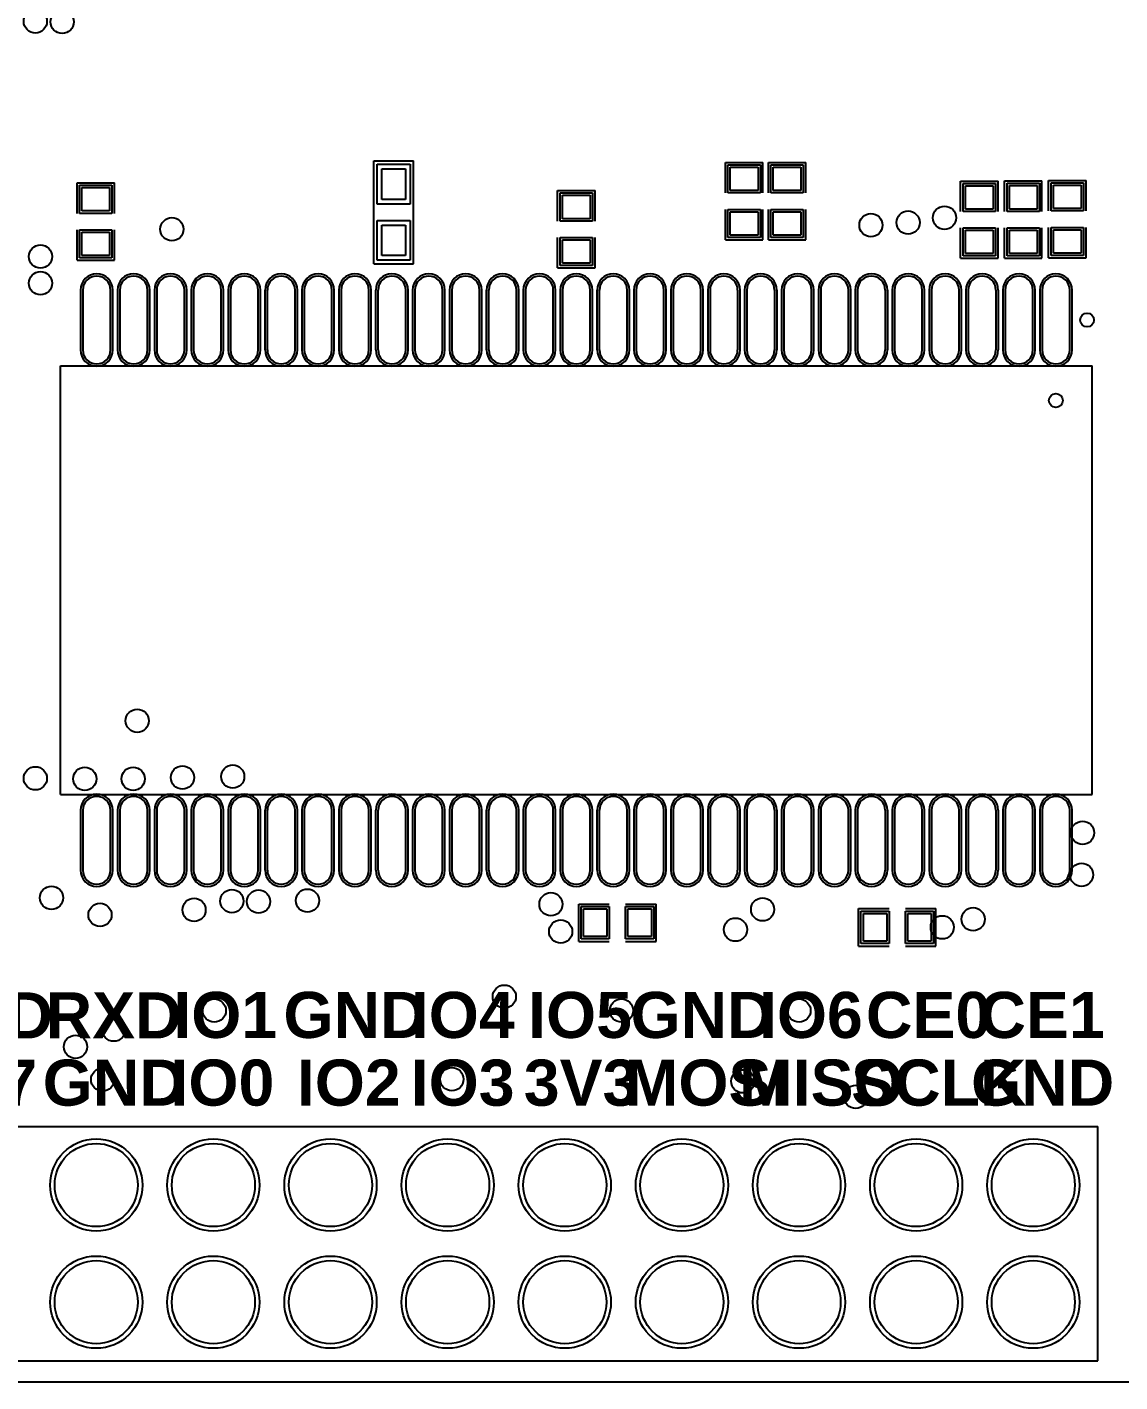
# Model space of a CAD drawing. Header units: inches. Extents: x 0 to 2.56, y 0 to 2.63.
# Drawn here: x 0.859 to 1.792, y 0 to 1.157 of the extents above; entities that cross this region are included whole.
import ezdxf

# ---------------------------------------------------------------- set-up
doc = ezdxf.new("R2010")
doc.units = ezdxf.units.IN
doc.header["$MEASUREMENT"] = 0
for name, color, linetype in [('Keep-Out Layer', 6, 'Continuous'), ('Mechanical 1', 6, 'Continuous'), ('Multi-Layer', 9, 'Continuous'), ('Top Overlay', 2, 'Continuous'), ('Top Paste', 8, 'Continuous'), ('Top Solder', 216, 'Continuous')]:
    doc.layers.add(name, color=color, linetype=linetype)
doc.styles.add('Arial_Bold', font='', dxfattribs={"height": 0.2})
doc.styles.get('Arial_Bold').set_extended_font_data('Arial', bold=True)

msp = doc.modelspace()

# ---------------------------------------------------------------- linework, layer by layer
at = {"layer": 'Keep-Out Layer'}
msp.add_line((0.0787, 0), (2.4803, 0), dxfattribs=at)
at = {"layer": 'Mechanical 1'}
msp.add_line((0.0787, 0), (2.4803, 0), dxfattribs=at)
at = {"layer": 'Multi-Layer'}
for centre in [(0.9181, 0.1681), (1.0181, 0.1681), (1.1181, 0.1681), (1.2181, 0.1681), (1.3181, 0.1681), (1.4181, 0.1681), (1.5181, 0.1681), (1.6181, 0.1681), (1.7181, 0.1681), (0.9181, 0.0681), (1.0181, 0.0681), (1.1181, 0.0681), (1.2181, 0.0681), (1.3181, 0.0681), (1.4181, 0.0681), (1.5181, 0.0681), (1.6181, 0.0681), (1.7181, 0.0681)]:
    msp.add_circle(centre, 0.0355, dxfattribs=at)
at = {"layer": 'Top Overlay'}
for p, q in [((1.155, 0.9548), (1.155, 1.0428)), ((1.155, 1.0428), (1.189, 1.0428)), ((1.189, 0.9548), (1.189, 1.0428)), ((1.4553, 1.0413), (1.4873, 1.0413)), ((1.4553, 1.0153), (1.4553, 1.0413)), ((1.4873, 1.0153), (1.4873, 1.0413)), ((1.4919, 1.0413), (1.5239, 1.0413)), ((1.4919, 1.0153), (1.4919, 1.0413)), ((1.5239, 1.0153), (1.5239, 1.0413)), ((0.9017, 1.0239), (0.9337, 1.0239)), ((0.9017, 0.9979), (0.9017, 1.0239)), ((0.9337, 0.9979), (0.9337, 1.0239)), ((1.656, 1.0255), (1.688, 1.0255)), ((1.656, 0.9995), (1.656, 1.0255)), ((1.688, 0.9995), (1.688, 1.0255)), ((1.6935, 1.0256), (1.7255, 1.0256)), ((1.6935, 0.9996), (1.6935, 1.0256)), ((1.7255, 0.9996), (1.7255, 1.0256)), ((1.7312, 1.0259), (1.7632, 1.0259)), ((1.7312, 0.9999), (1.7312, 1.0259)), ((1.7632, 0.9999), (1.7632, 1.0259)), ((1.312, 1.0173), (1.344, 1.0173)), ((1.312, 0.9913), (1.312, 1.0173)), ((1.344, 0.9913), (1.344, 1.0173)), ((1.4553, 0.9753), (1.4553, 1.0013)), ((1.4873, 0.9753), (1.4873, 1.0013)), ((1.4919, 0.9753), (1.4919, 1.0013)), ((1.5239, 0.9753), (1.5239, 1.0013)), ((0.9017, 0.9579), (0.9017, 0.9839)), ((0.9337, 0.9579), (0.9337, 0.9839)), ((1.656, 0.9595), (1.656, 0.9855)), ((1.688, 0.9595), (1.688, 0.9855)), ((1.6935, 0.9596), (1.6935, 0.9856)), ((1.7255, 0.9596), (1.7255, 0.9856)), ((1.7312, 0.9599), (1.7312, 0.9859)), ((1.7632, 0.9599), (1.7632, 0.9859)), ((1.312, 0.9513), (1.312, 0.9773)), ((1.344, 0.9513), (1.344, 0.9773)), ((1.4553, 0.9753), (1.4873, 0.9753)), ((1.4919, 0.9753), (1.5239, 0.9753)), ((0.9017, 0.9579), (0.9337, 0.9579)), ((1.155, 0.9548), (1.189, 0.9548)), ((1.312, 0.9513), (1.344, 0.9513)), ((1.656, 0.9595), (1.688, 0.9595)), ((1.6935, 0.9596), (1.7255, 0.9596)), ((1.7312, 0.9599), (1.7632, 0.9599)), ((0.8876, 0.5015), (0.8876, 0.8678)), ((0.8876, 0.8678), (1.7684, 0.8678)), ((1.7684, 0.5015), (1.7684, 0.8678)), ((0.8876, 0.5015), (1.7684, 0.5015)), ((1.33, 0.3761), (1.33, 0.4081)), ((1.33, 0.4081), (1.356, 0.4081)), ((1.37, 0.4081), (1.396, 0.4081)), ((1.396, 0.3761), (1.396, 0.4081)), ((1.569, 0.3722), (1.569, 0.4042)), ((1.569, 0.4042), (1.595, 0.4042)), ((1.609, 0.4042), (1.635, 0.4042)), ((1.635, 0.3722), (1.635, 0.4042)), ((1.33, 0.3761), (1.356, 0.3761)), ((1.37, 0.3761), (1.396, 0.3761)), ((1.569, 0.3722), (1.595, 0.3722)), ((1.609, 0.3722), (1.635, 0.3722)), ((0.4631, 0.2181), (1.7731, 0.2181)), ((1.7731, 0.0181), (1.7731, 0.2181)), ((0.4631, 0.0181), (1.7731, 0.0181))]:
    msp.add_line(p, q, dxfattribs=at)
for centre in [(1.764, 0.9068), (1.7374, 0.8381)]:
    msp.add_circle(centre, 0.00591, dxfattribs=at)
at = {"layer": 'Top Paste'}
for p, q in [((1.162, 1.0098), (1.162, 1.0358)), ((1.162, 1.0358), (1.182, 1.0358)), ((1.182, 1.0358), (1.182, 1.0098)), ((1.4594, 1.0173), (1.4594, 1.0373)), ((1.4594, 1.0373), (1.4831, 1.0373)), ((1.4831, 1.0373), (1.4831, 1.0173)), ((1.4961, 1.0173), (1.4961, 1.0373)), ((1.4961, 1.0373), (1.5197, 1.0373)), ((1.5197, 1.0373), (1.5197, 1.0173)), ((0.9059, 0.9999), (0.9059, 1.0199)), ((0.9059, 1.0199), (0.9295, 1.0199)), ((0.9295, 1.0199), (0.9295, 0.9999)), ((1.6602, 1.0015), (1.6602, 1.0215)), ((1.6602, 1.0215), (1.6839, 1.0215)), ((1.6839, 1.0215), (1.6839, 1.0015)), ((1.6977, 1.0016), (1.6977, 1.0216)), ((1.6977, 1.0216), (1.7213, 1.0216)), ((1.7213, 1.0216), (1.7213, 1.0016)), ((1.7354, 1.0019), (1.7354, 1.0219)), ((1.7354, 1.0219), (1.7591, 1.0219)), ((1.7591, 1.0219), (1.7591, 1.0019)), ((1.182, 1.0098), (1.162, 1.0098)), ((1.3161, 0.9933), (1.3161, 1.0133)), ((1.3161, 1.0133), (1.3398, 1.0133)), ((1.3398, 1.0133), (1.3398, 0.9933)), ((1.4831, 1.0173), (1.4594, 1.0173)), ((1.5197, 1.0173), (1.4961, 1.0173)), ((0.9295, 0.9999), (0.9059, 0.9999)), ((1.4594, 0.9793), (1.4594, 0.9993)), ((1.4594, 0.9993), (1.4831, 0.9993)), ((1.4831, 0.9993), (1.4831, 0.9793)), ((1.4961, 0.9793), (1.4961, 0.9993)), ((1.4961, 0.9993), (1.5197, 0.9993)), ((1.5197, 0.9993), (1.5197, 0.9793)), ((1.6839, 1.0015), (1.6602, 1.0015)), ((1.7213, 1.0016), (1.6977, 1.0016)), ((1.7591, 1.0019), (1.7354, 1.0019)), ((1.162, 0.9618), (1.162, 0.9878)), ((1.162, 0.9878), (1.182, 0.9878)), ((1.182, 0.9878), (1.182, 0.9618)), ((1.3398, 0.9933), (1.3161, 0.9933)), ((1.6602, 0.9635), (1.6602, 0.9835)), ((1.6602, 0.9835), (1.6839, 0.9835)), ((1.6839, 0.9835), (1.6839, 0.9635)), ((1.6977, 0.9636), (1.6977, 0.9836)), ((1.6977, 0.9836), (1.7213, 0.9836)), ((1.7213, 0.9836), (1.7213, 0.9636)), ((1.7354, 0.9639), (1.7354, 0.9839)), ((1.7354, 0.9839), (1.7591, 0.9839)), ((1.7591, 0.9839), (1.7591, 0.9639)), ((0.9059, 0.9619), (0.9059, 0.9819)), ((0.9059, 0.9819), (0.9295, 0.9819)), ((0.9295, 0.9819), (0.9295, 0.9619)), ((1.3161, 0.9553), (1.3161, 0.9753)), ((1.3161, 0.9753), (1.3398, 0.9753)), ((1.3398, 0.9753), (1.3398, 0.9553)), ((1.4831, 0.9793), (1.4594, 0.9793)), ((1.5197, 0.9793), (1.4961, 0.9793)), ((0.9295, 0.9619), (0.9059, 0.9619)), ((1.182, 0.9618), (1.162, 0.9618)), ((1.6839, 0.9635), (1.6602, 0.9635)), ((1.7213, 0.9636), (1.6977, 0.9636)), ((1.7591, 0.9639), (1.7354, 0.9639)), ((1.3398, 0.9553), (1.3161, 0.9553)), ((0.9067, 0.9324), (0.9067, 0.8812)), ((0.9303, 0.8812), (0.9303, 0.9324)), ((0.9382, 0.9324), (0.9382, 0.8812)), ((0.9618, 0.8812), (0.9618, 0.9324)), ((0.9697, 0.9324), (0.9697, 0.8812)), ((0.9933, 0.8812), (0.9933, 0.9324)), ((1.0012, 0.9324), (1.0012, 0.8812)), ((1.0248, 0.8812), (1.0248, 0.9324)), ((1.0326, 0.9324), (1.0326, 0.8812)), ((1.0563, 0.8812), (1.0563, 0.9324)), ((1.0641, 0.9324), (1.0641, 0.8812)), ((1.0878, 0.8812), (1.0878, 0.9324)), ((1.0956, 0.9324), (1.0956, 0.8812)), ((1.1193, 0.8812), (1.1193, 0.9324)), ((1.1271, 0.9324), (1.1271, 0.8812)), ((1.1508, 0.8812), (1.1508, 0.9324)), ((1.1586, 0.9324), (1.1586, 0.8812)), ((1.1823, 0.8812), (1.1823, 0.9324)), ((1.1901, 0.9324), (1.1901, 0.8812)), ((1.2138, 0.8812), (1.2138, 0.9324)), ((1.2216, 0.9324), (1.2216, 0.8812)), ((1.2453, 0.8812), (1.2453, 0.9324)), ((1.2531, 0.9324), (1.2531, 0.8812)), ((1.2768, 0.8812), (1.2768, 0.9324)), ((1.2846, 0.9324), (1.2846, 0.8812)), ((1.3083, 0.8812), (1.3083, 0.9324)), ((1.3161, 0.9324), (1.3161, 0.8812)), ((1.3398, 0.8812), (1.3398, 0.9324)), ((1.3476, 0.9324), (1.3476, 0.8812)), ((1.3713, 0.8812), (1.3713, 0.9324)), ((1.3791, 0.9324), (1.3791, 0.8812)), ((1.4028, 0.8812), (1.4028, 0.9324)), ((1.4106, 0.9324), (1.4106, 0.8812)), ((1.4343, 0.8812), (1.4343, 0.9324)), ((1.4421, 0.9324), (1.4421, 0.8812)), ((1.4658, 0.8812), (1.4658, 0.9324)), ((1.4736, 0.9324), (1.4736, 0.8812)), ((1.4973, 0.8812), (1.4973, 0.9324)), ((1.5051, 0.9324), (1.5051, 0.8812)), ((1.5288, 0.8812), (1.5288, 0.9324)), ((1.5366, 0.9324), (1.5366, 0.8812)), ((1.5603, 0.8812), (1.5603, 0.9324)), ((1.5681, 0.9324), (1.5681, 0.8812)), ((1.5918, 0.8812), (1.5918, 0.9324)), ((1.5996, 0.9324), (1.5996, 0.8812)), ((1.6233, 0.8812), (1.6233, 0.9324)), ((1.6311, 0.9324), (1.6311, 0.8812)), ((1.6548, 0.8812), (1.6548, 0.9324)), ((1.6626, 0.9324), (1.6626, 0.8812)), ((1.6863, 0.8812), (1.6863, 0.9324)), ((1.6941, 0.9324), (1.6941, 0.8812)), ((1.7177, 0.8812), (1.7177, 0.9324)), ((1.7256, 0.9324), (1.7256, 0.8812)), ((1.7492, 0.8812), (1.7492, 0.9324)), ((0.9067, 0.4881), (0.9067, 0.4369)), ((0.9303, 0.4369), (0.9303, 0.4881)), ((0.9382, 0.4881), (0.9382, 0.4369)), ((0.9618, 0.4369), (0.9618, 0.4881)), ((0.9697, 0.4881), (0.9697, 0.4369)), ((0.9933, 0.4369), (0.9933, 0.4881)), ((1.0012, 0.4881), (1.0012, 0.4369)), ((1.0248, 0.4369), (1.0248, 0.4881)), ((1.0326, 0.4881), (1.0326, 0.4369)), ((1.0563, 0.4369), (1.0563, 0.4881)), ((1.0641, 0.4881), (1.0641, 0.4369)), ((1.0878, 0.4369), (1.0878, 0.4881)), ((1.0956, 0.4881), (1.0956, 0.4369)), ((1.1193, 0.4369), (1.1193, 0.4881)), ((1.1271, 0.4881), (1.1271, 0.4369)), ((1.1508, 0.4369), (1.1508, 0.4881)), ((1.1586, 0.4881), (1.1586, 0.4369)), ((1.1823, 0.4369), (1.1823, 0.4881)), ((1.1901, 0.4881), (1.1901, 0.4369)), ((1.2138, 0.4369), (1.2138, 0.4881)), ((1.2216, 0.4881), (1.2216, 0.4369)), ((1.2453, 0.4369), (1.2453, 0.4881)), ((1.2531, 0.4881), (1.2531, 0.4369)), ((1.2768, 0.4369), (1.2768, 0.4881)), ((1.2846, 0.4881), (1.2846, 0.4369)), ((1.3083, 0.4369), (1.3083, 0.4881)), ((1.3161, 0.4881), (1.3161, 0.4369)), ((1.3398, 0.4369), (1.3398, 0.4881)), ((1.3476, 0.4881), (1.3476, 0.4369)), ((1.3713, 0.4369), (1.3713, 0.4881)), ((1.3791, 0.4881), (1.3791, 0.4369)), ((1.4028, 0.4369), (1.4028, 0.4881)), ((1.4106, 0.4881), (1.4106, 0.4369)), ((1.4343, 0.4369), (1.4343, 0.4881)), ((1.4421, 0.4881), (1.4421, 0.4369)), ((1.4658, 0.4369), (1.4658, 0.4881)), ((1.4736, 0.4881), (1.4736, 0.4369)), ((1.4973, 0.4369), (1.4973, 0.4881)), ((1.5051, 0.4881), (1.5051, 0.4369)), ((1.5288, 0.4369), (1.5288, 0.4881)), ((1.5366, 0.4881), (1.5366, 0.4369)), ((1.5603, 0.4369), (1.5603, 0.4881)), ((1.5681, 0.4881), (1.5681, 0.4369)), ((1.5918, 0.4369), (1.5918, 0.4881)), ((1.5996, 0.4881), (1.5996, 0.4369)), ((1.6233, 0.4369), (1.6233, 0.4881)), ((1.6311, 0.4881), (1.6311, 0.4369)), ((1.6548, 0.4369), (1.6548, 0.4881)), ((1.6626, 0.4881), (1.6626, 0.4369)), ((1.6863, 0.4369), (1.6863, 0.4881)), ((1.6941, 0.4881), (1.6941, 0.4369)), ((1.7177, 0.4369), (1.7177, 0.4881)), ((1.7256, 0.4881), (1.7256, 0.4369)), ((1.7492, 0.4369), (1.7492, 0.4881)), ((1.334, 0.3803), (1.334, 0.4039)), ((1.334, 0.4039), (1.354, 0.4039)), ((1.354, 0.4039), (1.354, 0.3803)), ((1.372, 0.3803), (1.372, 0.4039)), ((1.372, 0.4039), (1.392, 0.4039)), ((1.392, 0.4039), (1.392, 0.3803)), ((1.573, 0.4), (1.593, 0.4)), ((1.573, 0.3764), (1.573, 0.4)), ((1.593, 0.4), (1.593, 0.3764)), ((1.611, 0.4), (1.631, 0.4)), ((1.611, 0.3764), (1.611, 0.4)), ((1.631, 0.4), (1.631, 0.3764)), ((1.354, 0.3803), (1.334, 0.3803)), ((1.392, 0.3803), (1.372, 0.3803)), ((1.593, 0.3764), (1.573, 0.3764)), ((1.631, 0.3764), (1.611, 0.3764))]:
    msp.add_line(p, q, dxfattribs=at)
for centre, start, end in [((0.9185, 0.9324), 0, 180), ((0.95, 0.9324), 0, 180), ((0.9815, 0.9324), 0, 180), ((1.013, 0.9324), 0, 180), ((1.0445, 0.9324), 0, 180), ((1.076, 0.9324), 0, 180), ((1.1075, 0.9324), 0, 180), ((1.139, 0.9324), 0, 180), ((1.1705, 0.9324), 0, 180), ((1.202, 0.9324), 0, 180), ((1.2335, 0.9324), 0, 180), ((1.265, 0.9324), 0, 180), ((1.2965, 0.9324), 0, 180), ((1.328, 0.9324), 0, 180), ((1.3595, 0.9324), 0, 180), ((1.3909, 0.9324), 0, 180), ((1.4224, 0.9324), 0, 180), ((1.4539, 0.9324), 0, 180), ((1.4854, 0.9324), 0, 180), ((1.5169, 0.9324), 0, 180), ((1.5484, 0.9324), 0, 180), ((1.5799, 0.9324), 0, 180), ((1.6114, 0.9324), 0, 180), ((1.6429, 0.9324), 0, 180), ((1.6744, 0.9324), 0, 180), ((1.7059, 0.9324), 0, 180), ((1.7374, 0.9324), 0, 180), ((0.9185, 0.8812), 180, 0), ((0.95, 0.8812), 180, 0), ((0.9815, 0.8812), 180, 0), ((1.013, 0.8812), 180, 0), ((1.0445, 0.8812), 180, 0), ((1.076, 0.8812), 180, 0), ((1.1075, 0.8812), 180, 0), ((1.139, 0.8812), 180, 0), ((1.1705, 0.8812), 180, 0), ((1.202, 0.8812), 180, 0), ((1.2335, 0.8812), 180, 0), ((1.265, 0.8812), 180, 0), ((1.2965, 0.8812), 180, 0), ((1.328, 0.8812), 180, 0), ((1.3595, 0.8812), 180, 0), ((1.3909, 0.8812), 180, 0), ((1.4224, 0.8812), 180, 0), ((1.4539, 0.8812), 180, 0), ((1.4854, 0.8812), 180, 0), ((1.5169, 0.8812), 180, 0), ((1.5484, 0.8812), 180, 0), ((1.5799, 0.8812), 180, 0), ((1.6114, 0.8812), 180, 0), ((1.6429, 0.8812), 180, 0), ((1.6744, 0.8812), 180, 0), ((1.7059, 0.8812), 180, 0), ((1.7374, 0.8812), 180, 0), ((0.9185, 0.4881), 0, 180), ((0.95, 0.4881), 0, 180), ((0.9815, 0.4881), 0, 180), ((1.013, 0.4881), 0, 180), ((1.0445, 0.4881), 0, 180), ((1.076, 0.4881), 0, 180), ((1.1075, 0.4881), 0, 180), ((1.139, 0.4881), 0, 180), ((1.1705, 0.4881), 0, 180), ((1.202, 0.4881), 0, 180), ((1.2335, 0.4881), 0, 180), ((1.265, 0.4881), 0, 180), ((1.2965, 0.4881), 0, 180), ((1.328, 0.4881), 0, 180), ((1.3595, 0.4881), 0, 180), ((1.3909, 0.4881), 0, 180), ((1.4224, 0.4881), 0, 180), ((1.4539, 0.4881), 0, 180), ((1.4854, 0.4881), 0, 180), ((1.5169, 0.4881), 0, 180), ((1.5484, 0.4881), 0, 180), ((1.5799, 0.4881), 0, 180), ((1.6114, 0.4881), 0, 180), ((1.6429, 0.4881), 0, 180), ((1.6744, 0.4881), 0, 180), ((1.7059, 0.4881), 0, 180), ((1.7374, 0.4881), 0, 180), ((0.9185, 0.4369), 180, 0), ((0.95, 0.4369), 180, 0), ((0.9815, 0.4369), 180, 0), ((1.013, 0.4369), 180, 0), ((1.0445, 0.4369), 180, 0), ((1.076, 0.4369), 180, 0), ((1.1075, 0.4369), 180, 0), ((1.139, 0.4369), 180, 0), ((1.1705, 0.4369), 180, 0), ((1.202, 0.4369), 180, 0), ((1.2335, 0.4369), 180, 0), ((1.265, 0.4369), 180, 0), ((1.2965, 0.4369), 180, 0), ((1.328, 0.4369), 180, 0), ((1.3595, 0.4369), 180, 0), ((1.3909, 0.4369), 180, 0), ((1.4224, 0.4369), 180, 0), ((1.4539, 0.4369), 180, 0), ((1.4854, 0.4369), 180, 0), ((1.5169, 0.4369), 180, 0), ((1.5484, 0.4369), 180, 0), ((1.5799, 0.4369), 180, 0), ((1.6114, 0.4369), 180, 0), ((1.6429, 0.4369), 180, 0), ((1.6744, 0.4369), 180, 0), ((1.7059, 0.4369), 180, 0), ((1.7374, 0.4369), 180, 0)]:
    msp.add_arc(centre, 0.0118, start, end, dxfattribs=at)
at = {"layer": 'Top Solder'}
for p, q in [((1.158, 1.0058), (1.158, 1.0398)), ((1.158, 1.0398), (1.186, 1.0398)), ((1.186, 1.0398), (1.186, 1.0058)), ((1.4574, 1.0153), (1.4574, 1.0393)), ((1.4574, 1.0393), (1.4851, 1.0393)), ((1.4851, 1.0393), (1.4851, 1.0153)), ((1.4941, 1.0153), (1.4941, 1.0393)), ((1.4941, 1.0393), (1.5217, 1.0393)), ((1.5217, 1.0393), (1.5217, 1.0153)), ((0.9039, 0.9979), (0.9039, 1.0219)), ((0.9039, 1.0219), (0.9315, 1.0219)), ((0.9315, 1.0219), (0.9315, 0.9979)), ((1.6582, 0.9995), (1.6582, 1.0235)), ((1.6582, 1.0235), (1.6859, 1.0235)), ((1.6859, 1.0235), (1.6859, 0.9995)), ((1.6957, 0.9996), (1.6957, 1.0236)), ((1.6957, 1.0236), (1.7233, 1.0236)), ((1.7233, 1.0236), (1.7233, 0.9996)), ((1.7334, 0.9999), (1.7334, 1.0239)), ((1.7334, 1.0239), (1.7611, 1.0239)), ((1.7611, 1.0239), (1.7611, 0.9999)), ((1.3141, 0.9913), (1.3141, 1.0153)), ((1.3141, 1.0153), (1.3418, 1.0153)), ((1.3418, 1.0153), (1.3418, 0.9913)), ((1.4851, 1.0153), (1.4574, 1.0153)), ((1.5217, 1.0153), (1.4941, 1.0153)), ((0.9315, 0.9979), (0.9039, 0.9979)), ((1.186, 1.0058), (1.158, 1.0058)), ((1.4574, 0.9773), (1.4574, 1.0013)), ((1.4574, 1.0013), (1.4851, 1.0013)), ((1.4851, 1.0013), (1.4851, 0.9773)), ((1.4941, 0.9773), (1.4941, 1.0013)), ((1.4941, 1.0013), (1.5217, 1.0013)), ((1.5217, 1.0013), (1.5217, 0.9773)), ((1.6859, 0.9995), (1.6582, 0.9995)), ((1.7233, 0.9996), (1.6957, 0.9996)), ((1.7611, 0.9999), (1.7334, 0.9999)), ((0.9039, 0.9599), (0.9039, 0.9839)), ((0.9039, 0.9839), (0.9315, 0.9839)), ((0.9315, 0.9839), (0.9315, 0.9599)), ((1.158, 0.9578), (1.158, 0.9918)), ((1.158, 0.9918), (1.186, 0.9918)), ((1.186, 0.9918), (1.186, 0.9578)), ((1.3418, 0.9913), (1.3141, 0.9913)), ((1.6582, 0.9615), (1.6582, 0.9855)), ((1.6582, 0.9855), (1.6859, 0.9855)), ((1.6859, 0.9855), (1.6859, 0.9615)), ((1.6957, 0.9616), (1.6957, 0.9856)), ((1.6957, 0.9856), (1.7233, 0.9856)), ((1.7233, 0.9856), (1.7233, 0.9616)), ((1.7334, 0.9619), (1.7334, 0.9859)), ((1.7334, 0.9859), (1.7611, 0.9859)), ((1.7611, 0.9859), (1.7611, 0.9619)), ((1.3141, 0.9533), (1.3141, 0.9773)), ((1.3141, 0.9773), (1.3418, 0.9773)), ((1.3418, 0.9773), (1.3418, 0.9533)), ((1.4851, 0.9773), (1.4574, 0.9773)), ((1.5217, 0.9773), (1.4941, 0.9773)), ((1.6859, 0.9615), (1.6582, 0.9615)), ((1.7233, 0.9616), (1.6957, 0.9616)), ((1.7611, 0.9619), (1.7334, 0.9619)), ((0.9315, 0.9599), (0.9039, 0.9599)), ((1.186, 0.9578), (1.158, 0.9578)), ((1.3418, 0.9533), (1.3141, 0.9533)), ((0.9047, 0.9324), (0.9047, 0.8812)), ((0.9323, 0.8812), (0.9323, 0.9324)), ((0.9362, 0.9324), (0.9362, 0.8812)), ((0.9638, 0.8812), (0.9638, 0.9324)), ((0.9677, 0.9324), (0.9677, 0.8812)), ((0.9953, 0.8812), (0.9953, 0.9324)), ((0.9992, 0.9324), (0.9992, 0.8812)), ((1.0268, 0.8812), (1.0268, 0.9324)), ((1.0306, 0.9324), (1.0306, 0.8812)), ((1.0583, 0.8812), (1.0583, 0.9324)), ((1.0621, 0.9324), (1.0621, 0.8812)), ((1.0898, 0.8812), (1.0898, 0.9324)), ((1.0936, 0.9324), (1.0936, 0.8812)), ((1.1213, 0.8812), (1.1213, 0.9324)), ((1.1251, 0.9324), (1.1251, 0.8812)), ((1.1528, 0.8812), (1.1528, 0.9324)), ((1.1566, 0.9324), (1.1566, 0.8812)), ((1.1843, 0.8812), (1.1843, 0.9324)), ((1.1881, 0.9324), (1.1881, 0.8812)), ((1.2158, 0.8812), (1.2158, 0.9324)), ((1.2196, 0.9324), (1.2196, 0.8812)), ((1.2473, 0.8812), (1.2473, 0.9324)), ((1.2511, 0.9324), (1.2511, 0.8812)), ((1.2788, 0.8812), (1.2788, 0.9324)), ((1.2826, 0.9324), (1.2826, 0.8812)), ((1.3103, 0.8812), (1.3103, 0.9324)), ((1.3141, 0.9324), (1.3141, 0.8812)), ((1.3418, 0.8812), (1.3418, 0.9324)), ((1.3456, 0.9324), (1.3456, 0.8812)), ((1.3733, 0.8812), (1.3733, 0.9324)), ((1.3771, 0.9324), (1.3771, 0.8812)), ((1.4048, 0.8812), (1.4048, 0.9324)), ((1.4086, 0.9324), (1.4086, 0.8812)), ((1.4363, 0.8812), (1.4363, 0.9324)), ((1.4401, 0.9324), (1.4401, 0.8812)), ((1.4678, 0.8812), (1.4678, 0.9324)), ((1.4716, 0.9324), (1.4716, 0.8812)), ((1.4993, 0.8812), (1.4993, 0.9324)), ((1.5031, 0.9324), (1.5031, 0.8812)), ((1.5308, 0.8812), (1.5308, 0.9324)), ((1.5346, 0.9324), (1.5346, 0.8812)), ((1.5623, 0.8812), (1.5623, 0.9324)), ((1.5661, 0.9324), (1.5661, 0.8812)), ((1.5938, 0.8812), (1.5938, 0.9324)), ((1.5976, 0.9324), (1.5976, 0.8812)), ((1.6253, 0.8812), (1.6253, 0.9324)), ((1.6291, 0.9324), (1.6291, 0.8812)), ((1.6568, 0.8812), (1.6568, 0.9324)), ((1.6606, 0.9324), (1.6606, 0.8812)), ((1.6883, 0.8812), (1.6883, 0.9324)), ((1.6921, 0.9324), (1.6921, 0.8812)), ((1.7197, 0.8812), (1.7197, 0.9324)), ((1.7236, 0.9324), (1.7236, 0.8812)), ((1.7512, 0.8812), (1.7512, 0.9324)), ((0.9047, 0.4881), (0.9047, 0.4369)), ((0.9323, 0.4369), (0.9323, 0.4881)), ((0.9362, 0.4881), (0.9362, 0.4369)), ((0.9638, 0.4369), (0.9638, 0.4881)), ((0.9677, 0.4881), (0.9677, 0.4369)), ((0.9953, 0.4369), (0.9953, 0.4881)), ((0.9992, 0.4881), (0.9992, 0.4369)), ((1.0268, 0.4369), (1.0268, 0.4881)), ((1.0306, 0.4881), (1.0306, 0.4369)), ((1.0583, 0.4369), (1.0583, 0.4881)), ((1.0621, 0.4881), (1.0621, 0.4369)), ((1.0898, 0.4369), (1.0898, 0.4881)), ((1.0936, 0.4881), (1.0936, 0.4369)), ((1.1213, 0.4369), (1.1213, 0.4881)), ((1.1251, 0.4881), (1.1251, 0.4369)), ((1.1528, 0.4369), (1.1528, 0.4881)), ((1.1566, 0.4881), (1.1566, 0.4369)), ((1.1843, 0.4369), (1.1843, 0.4881)), ((1.1881, 0.4881), (1.1881, 0.4369)), ((1.2158, 0.4369), (1.2158, 0.4881)), ((1.2196, 0.4881), (1.2196, 0.4369)), ((1.2473, 0.4369), (1.2473, 0.4881)), ((1.2511, 0.4881), (1.2511, 0.4369)), ((1.2788, 0.4369), (1.2788, 0.4881)), ((1.2826, 0.4881), (1.2826, 0.4369)), ((1.3103, 0.4369), (1.3103, 0.4881)), ((1.3141, 0.4881), (1.3141, 0.4369)), ((1.3418, 0.4369), (1.3418, 0.4881)), ((1.3456, 0.4881), (1.3456, 0.4369)), ((1.3733, 0.4369), (1.3733, 0.4881)), ((1.3771, 0.4881), (1.3771, 0.4369)), ((1.4048, 0.4369), (1.4048, 0.4881)), ((1.4086, 0.4881), (1.4086, 0.4369)), ((1.4363, 0.4369), (1.4363, 0.4881)), ((1.4401, 0.4881), (1.4401, 0.4369)), ((1.4678, 0.4369), (1.4678, 0.4881)), ((1.4716, 0.4881), (1.4716, 0.4369)), ((1.4993, 0.4369), (1.4993, 0.4881)), ((1.5031, 0.4881), (1.5031, 0.4369)), ((1.5308, 0.4369), (1.5308, 0.4881)), ((1.5346, 0.4881), (1.5346, 0.4369)), ((1.5623, 0.4369), (1.5623, 0.4881)), ((1.5661, 0.4881), (1.5661, 0.4369)), ((1.5938, 0.4369), (1.5938, 0.4881)), ((1.5976, 0.4881), (1.5976, 0.4369)), ((1.6253, 0.4369), (1.6253, 0.4881)), ((1.6291, 0.4881), (1.6291, 0.4369)), ((1.6568, 0.4369), (1.6568, 0.4881)), ((1.6606, 0.4881), (1.6606, 0.4369)), ((1.6883, 0.4369), (1.6883, 0.4881)), ((1.6921, 0.4881), (1.6921, 0.4369)), ((1.7197, 0.4369), (1.7197, 0.4881)), ((1.7236, 0.4881), (1.7236, 0.4369)), ((1.7512, 0.4369), (1.7512, 0.4881)), ((1.332, 0.3783), (1.332, 0.4059)), ((1.332, 0.4059), (1.356, 0.4059)), ((1.356, 0.4059), (1.356, 0.3783)), ((1.37, 0.3783), (1.37, 0.4059)), ((1.37, 0.4059), (1.394, 0.4059)), ((1.394, 0.4059), (1.394, 0.3783)), ((1.571, 0.402), (1.595, 0.402)), ((1.571, 0.3744), (1.571, 0.402)), ((1.595, 0.402), (1.595, 0.3744)), ((1.609, 0.402), (1.633, 0.402)), ((1.609, 0.3744), (1.609, 0.402)), ((1.633, 0.402), (1.633, 0.3744)), ((1.356, 0.3783), (1.332, 0.3783)), ((1.394, 0.3783), (1.37, 0.3783)), ((1.595, 0.3744), (1.571, 0.3744)), ((1.633, 0.3744), (1.609, 0.3744))]:
    msp.add_line(p, q, dxfattribs=at)
for centre, radius in [((0.8661, 1.1618), 0.00991), ((0.889, 1.1614), 0.00991), ((1.5795, 0.9878), 0.00991), ((1.6112, 0.99), 0.00991), ((1.6423, 0.9941), 0.00991), ((0.9827, 0.9843), 0.00991), ((0.8705, 0.961), 0.00991), ((0.8705, 0.9382), 0.00991), ((0.9531, 0.5646), 0.00991), ((0.8661, 0.5154), 0.00991), ((0.9083, 0.515), 0.00991), ((0.9496, 0.515), 0.00991), ((0.9917, 0.5161), 0.00991), ((1.0346, 0.5169), 0.00991), ((1.7602, 0.4689), 0.00991), ((1.7593, 0.4331), 0.00991), ((0.8799, 0.4134), 0.00991), ((1.0339, 0.4106), 0.00991), ((1.0567, 0.4102), 0.00991), ((1.0984, 0.411), 0.00991), ((1.3063, 0.4079), 0.00991), ((0.9213, 0.3988), 0.00991), ((1.0016, 0.4031), 0.00991), ((1.487, 0.4035), 0.00991), ((1.6667, 0.3951), 0.00991), ((1.3146, 0.3846), 0.00991), ((1.4638, 0.3862), 0.00991), ((1.6404, 0.3882), 0.00991), ((1.2665, 0.329), 0.00991), ((1.0189, 0.3171), 0.00991), ((1.3665, 0.3171), 0.00991), ((1.5181, 0.3171), 0.00991), ((0.9331, 0.3008), 0.00991), ((0.9004, 0.2862), 0.00991), ((0.9236, 0.2582), 0.00991), ((1.2217, 0.2585), 0.00991), ((1.4701, 0.2567), 0.00991), ((1.5665, 0.2434), 0.00991), ((0.9181, 0.1681), 0.0394), ((1.0181, 0.1681), 0.0394), ((1.1181, 0.1681), 0.0394), ((1.2181, 0.1681), 0.0394), ((1.3181, 0.1681), 0.0394), ((1.4181, 0.1681), 0.0394), ((1.5181, 0.1681), 0.0394), ((1.6181, 0.1681), 0.0394), ((1.7181, 0.1681), 0.0394), ((0.9181, 0.0681), 0.0394), ((1.0181, 0.0681), 0.0394), ((1.1181, 0.0681), 0.0394), ((1.2181, 0.0681), 0.0394), ((1.3181, 0.0681), 0.0394), ((1.4181, 0.0681), 0.0394), ((1.5181, 0.0681), 0.0394), ((1.6181, 0.0681), 0.0394), ((1.7181, 0.0681), 0.0394)]:
    msp.add_circle(centre, radius, dxfattribs=at)
for centre, start, end in [((0.9185, 0.9324), 0, 180), ((0.95, 0.9324), 0, 180), ((0.9815, 0.9324), 0, 180), ((1.013, 0.9324), 0, 180), ((1.0445, 0.9324), 0, 180), ((1.076, 0.9324), 0, 180), ((1.1075, 0.9324), 0, 180), ((1.139, 0.9324), 0, 180), ((1.1705, 0.9324), 0, 180), ((1.202, 0.9324), 0, 180), ((1.2335, 0.9324), 0, 180), ((1.265, 0.9324), 0, 180), ((1.2965, 0.9324), 0, 180), ((1.328, 0.9324), 0, 180), ((1.3595, 0.9324), 0, 180), ((1.3909, 0.9324), 0, 180), ((1.4224, 0.9324), 0, 180), ((1.4539, 0.9324), 0, 180), ((1.4854, 0.9324), 0, 180), ((1.5169, 0.9324), 0, 180), ((1.5484, 0.9324), 0, 180), ((1.5799, 0.9324), 0, 180), ((1.6114, 0.9324), 0, 180), ((1.6429, 0.9324), 0, 180), ((1.6744, 0.9324), 0, 180), ((1.7059, 0.9324), 0, 180), ((1.7374, 0.9324), 0, 180), ((0.9185, 0.8812), 180, 0), ((0.95, 0.8812), 180, 0), ((0.9815, 0.8812), 180, 0), ((1.013, 0.8812), 180, 0), ((1.0445, 0.8812), 180, 0), ((1.076, 0.8812), 180, 0), ((1.1075, 0.8812), 180, 0), ((1.139, 0.8812), 180, 0), ((1.1705, 0.8812), 180, 0), ((1.202, 0.8812), 180, 0), ((1.2335, 0.8812), 180, 0), ((1.265, 0.8812), 180, 0), ((1.2965, 0.8812), 180, 0), ((1.328, 0.8812), 180, 0), ((1.3595, 0.8812), 180, 0), ((1.3909, 0.8812), 180, 0), ((1.4224, 0.8812), 180, 0), ((1.4539, 0.8812), 180, 0), ((1.4854, 0.8812), 180, 0), ((1.5169, 0.8812), 180, 0), ((1.5484, 0.8812), 180, 0), ((1.5799, 0.8812), 180, 0), ((1.6114, 0.8812), 180, 0), ((1.6429, 0.8812), 180, 0), ((1.6744, 0.8812), 180, 0), ((1.7059, 0.8812), 180, 0), ((1.7374, 0.8812), 180, 0), ((0.9185, 0.4881), 0, 180), ((0.95, 0.4881), 0, 180), ((0.9815, 0.4881), 0, 180), ((1.013, 0.4881), 0, 180), ((1.0445, 0.4881), 0, 180), ((1.076, 0.4881), 0, 180), ((1.1075, 0.4881), 0, 180), ((1.139, 0.4881), 0, 180), ((1.1705, 0.4881), 0, 180), ((1.202, 0.4881), 0, 180), ((1.2335, 0.4881), 0, 180), ((1.265, 0.4881), 0, 180), ((1.2965, 0.4881), 0, 180), ((1.328, 0.4881), 0, 180), ((1.3595, 0.4881), 0, 180), ((1.3909, 0.4881), 0, 180), ((1.4224, 0.4881), 0, 180), ((1.4539, 0.4881), 0, 180), ((1.4854, 0.4881), 0, 180), ((1.5169, 0.4881), 0, 180), ((1.5484, 0.4881), 0, 180), ((1.5799, 0.4881), 0, 180), ((1.6114, 0.4881), 0, 180), ((1.6429, 0.4881), 0, 180), ((1.6744, 0.4881), 0, 180), ((1.7059, 0.4881), 0, 180), ((1.7374, 0.4881), 0, 180), ((0.9185, 0.4369), 180, 0), ((0.95, 0.4369), 180, 0), ((0.9815, 0.4369), 180, 0), ((1.013, 0.4369), 180, 0), ((1.0445, 0.4369), 180, 0), ((1.076, 0.4369), 180, 0), ((1.1075, 0.4369), 180, 0), ((1.139, 0.4369), 180, 0), ((1.1705, 0.4369), 180, 0), ((1.202, 0.4369), 180, 0), ((1.2335, 0.4369), 180, 0), ((1.265, 0.4369), 180, 0), ((1.2965, 0.4369), 180, 0), ((1.328, 0.4369), 180, 0), ((1.3595, 0.4369), 180, 0), ((1.3909, 0.4369), 180, 0), ((1.4224, 0.4369), 180, 0), ((1.4539, 0.4369), 180, 0), ((1.4854, 0.4369), 180, 0), ((1.5169, 0.4369), 180, 0), ((1.5484, 0.4369), 180, 0), ((1.5799, 0.4369), 180, 0), ((1.6114, 0.4369), 180, 0), ((1.6429, 0.4369), 180, 0), ((1.6744, 0.4369), 180, 0), ((1.7059, 0.4369), 180, 0), ((1.7374, 0.4369), 180, 0)]:
    msp.add_arc(centre, 0.0138, start, end, dxfattribs=at)

# ---------------------------------------------------------------- texts
at = {"layer": 'Top Overlay', "style": 'Arial_Bold'}
for s, p in [('TXD', (0.7712, 0.2933)), ('RXD', (0.8749, 0.2933)), ('IO1', (0.9839, 0.2937)), ('GND', (1.0779, 0.2937)), ('IO4', (1.1867, 0.2937)), ('IO5', (1.2868, 0.2937)), ('GND', (1.3742, 0.2937)), ('IO6', (1.4839, 0.2937)), ('CE0', (1.5752, 0.2937)), ('CE1', (1.6721, 0.2937)), ('IO7', (0.7791, 0.2359)), ('GND', (0.8724, 0.2359)), ('IO0', (0.9815, 0.2359)), ('IO2', (1.0894, 0.2359)), ('IO3', (1.1866, 0.2359)), ('3V3', (1.2831, 0.2359)), ('MOSI', (1.3693, 0.2359)), ('MISO', (1.4669, 0.2359)), ('SCLK', (1.5626, 0.2359)), ('GND', (1.665, 0.2359))]:
    msp.add_text(s, height=0.03937, rotation=360, dxfattribs=at).set_placement(p)

doc.saveas('drawing.dxf')
